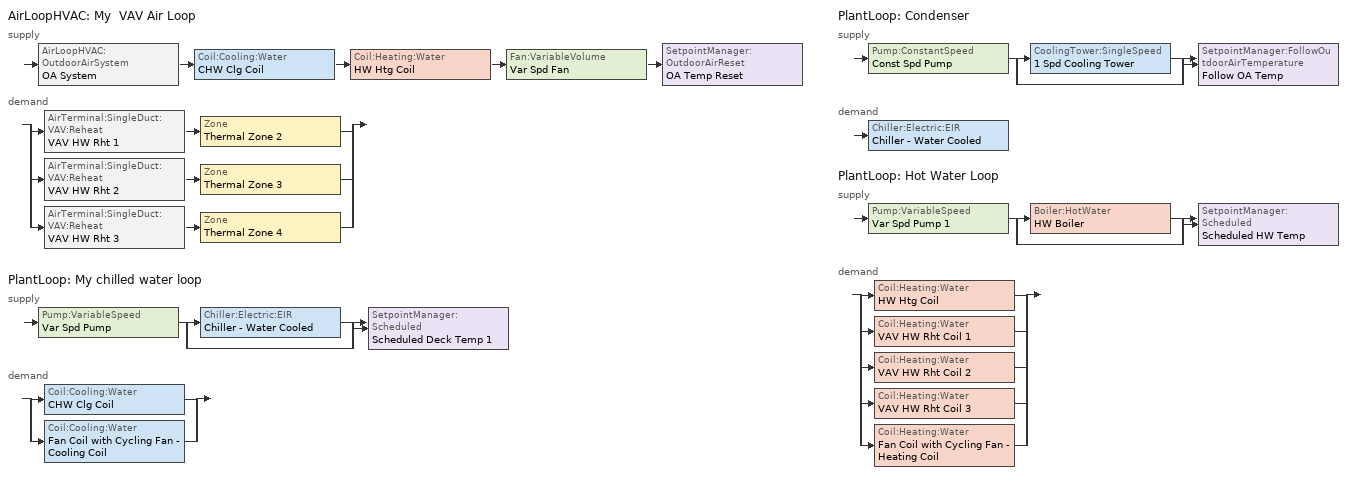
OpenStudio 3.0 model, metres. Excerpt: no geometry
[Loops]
AirLoopHVAC 'My  VAV Air Loop'
 supply: AirLoopHVAC:OutdoorAirSystem 'OA System' > Coil:Cooling:Water 'CHW Clg Coil' > Coil:Heating:Water 'HW Htg Coil' > Fan:VariableVolume 'Var Spd Fan' > SetpointManager:OutdoorAirReset 'OA Temp Reset'
 demand: split
  | AirTerminal:SingleDuct:VAV:Reheat 'VAV HW Rht 1' > Zone 'Thermal Zone 2'
  | AirTerminal:SingleDuct:VAV:Reheat 'VAV HW Rht 2' > Zone 'Thermal Zone 3'
  | AirTerminal:SingleDuct:VAV:Reheat 'VAV HW Rht 3' > Zone 'Thermal Zone 4'
PlantLoop 'My chilled water loop'
 supply: Pump:VariableSpeed 'Var Spd Pump' > split
  | Chiller:Electric:EIR 'Chiller - Water Cooled'
  | bypass
  join > SetpointManager:Scheduled 'Scheduled Deck Temp 1'
 demand: split
  | Coil:Cooling:Water 'CHW Clg Coil'
  | Coil:Cooling:Water 'Fan Coil with Cycling Fan - Cooling Coil'
PlantLoop 'Condenser'
 supply: Pump:ConstantSpeed 'Const Spd Pump' > split
  | CoolingTower:SingleSpeed '1 Spd Cooling Tower'
  | bypass
  join > SetpointManager:FollowOutdoorAirTemperature 'Follow OA Temp'
 demand: Chiller:Electric:EIR 'Chiller - Water Cooled'
PlantLoop 'Hot Water Loop'
 supply: Pump:VariableSpeed 'Var Spd Pump 1' > split
  | Boiler:HotWater 'HW Boiler'
  | bypass
  join > SetpointManager:Scheduled 'Scheduled HW Temp'
 demand: split
  | Coil:Heating:Water 'HW Htg Coil'
  | Coil:Heating:Water 'VAV HW Rht Coil 1'
  | Coil:Heating:Water 'VAV HW Rht Coil 2'
  | Coil:Heating:Water 'VAV HW Rht Coil 3'
  | Coil:Heating:Water 'Fan Coil with Cycling Fan - Heating Coil'
[SizingPeriod:DesignDay] Daily Dry-Bulb Temperature Range {deltaC}=15.2; Barometric Pressure {Pa}=81198; Wind Speed {m/s}=4.9; Wind Direction {deg}=0; Sky Clearness=0; Rain Indicator=0; Snow Indicator=0; Day of Month=21; Month=7; Day Type=SummerDesignDay; Daylight Saving Time Indicator=0; Dry-Bulb Temperature Range Modifier Type=DefaultMultipliers; Solar Model Indicator=ASHRAETau; ASHRAE Taub=0.424; ASHRAE Taud=2.025
Name | Maximum Dry-Bulb Temperature {C} | Humidity Indicating Conditions at Maximum Dry-Bulb | Humidity Indicating Type
Denver Centennial  Golden   N Ann Clg .4% Condns WB=>MDB | 27.3 | 18.4 | Wetbulb
Denver Centennial  Golden   N Ann Clg .4% Condns DP=>MDB | 20.2 | 16.1 | Dewpoint
Denver Centennial  Golden   N Ann Clg .4% Condns Enth=>MDB | 27.3 | 59700 | Enthalpy
[Sizing:Zone] Zone Cooling Design Supply Air Temperature Input Method=SupplyAirTemperature; Zone Cooling Design Supply Air Temperature {C}=14; Zone Cooling Design Supply Air Temperature Difference {deltaC}=11.11; Zone Heating Design Supply Air Temperature Input Method=SupplyAirTemperature; Zone Heating Design Supply Air Temperature {C}=40; Zone Heating Design Supply Air Temperature Difference {deltaC}=11.11; Zone Cooling Design Supply Air Humidity Ratio {kg-H2O/kg-air}=0.0085; Zone Heating Design Supply Air Humidity Ratio {kg-H2O/kg-air}=0.008; Cooling Design Air Flow Method=DesignDay; Heating Design Air Flow Method=DesignDay; Account for Dedicated Outdoor Air System=No; Dedicated Outdoor Air System Control Strategy=NeutralSupplyAir; Dedicated Outdoor Air Low Setpoint Temperature for Design {C}=autosize; Dedicated Outdoor Air High Setpoint Temperature for Design {C}=autosize
Thermal Zone 3; Thermal Zone 1; Thermal Zone 4; Thermal Zone 2
[Zone equipment]
Thermal Zone 3: VAV HW Rht 2
Thermal Zone 1: Fan Coil with Cycling Fan
Thermal Zone 4: VAV HW Rht 3
Thermal Zone 2: VAV HW Rht 1
[AirLoopHVAC]
My  VAV Air Loop: Availability Schedule=Always On Discrete; Design Supply Air Flow Rate {m3/s}=AutoSize
[Sizing:System]
My  VAV Air Loop: Type of Load to Size On=Sensible; Design Outdoor Air Flow Rate {m3/s}=Autosize; Central Heating Maximum System Air Flow Ratio=0.3; Preheat Design Temperature {C}=7; Preheat Design Humidity Ratio {kg-H2O/kg-Air}=0.008; Precool Design Temperature {C}=12.8; Precool Design Humidity Ratio {kg-H2O/kg-Air}=0.008; Central Cooling Design Supply Air Temperature {C}=12.8; Central Heating Design Supply Air Temperature {C}=16.7; Sizing Option=NonCoincident; 100% Outdoor Air in Cooling=Yes; 100% Outdoor Air in Heating=Yes; Central Cooling Design Supply Air Humidity Ratio {kg-H2O/kg-Air}=0.0085; Central Heating Design Supply Air Humidity Ratio {kg-H2O/kg-Air}=0.008; Cooling Design Air Flow Method=DesignDay; Cooling Design Air Flow Rate {m3/s}=0; Heating Design Air Flow Method=DesignDay; Heating Design Air Flow Rate {m3/s}=0; System Outdoor Air Method=ZoneSum; Zone Maximum Outdoor Air Fraction=1; Cooling Supply Air Flow Rate Per Floor Area {m3/s-m2}=0.00996765; Cooling Fraction of Autosized Cooling Supply Air Flow Rate=1; Cooling Supply Air Flow Rate Per Unit Cooling Capacity {m3/s-W}=3.94755e-05; Heating Supply Air Flow Rate Per Floor Area {m3/s-m2}=0.00996765; Heating Fraction of Autosized Heating Supply Air Flow Rate=1; Heating Fraction of Autosized Cooling Supply Air Flow Rate=1; Heating Supply Air Flow Rate Per Unit Heating Capacity {m3/s-W}=3.15882e-05; Cooling Design Capacity Method=CoolingDesignCapacity; Cooling Design Capacity {W}=autosize; Cooling Design Capacity Per Floor Area {W/m2}=234.7; Fraction of Autosized Cooling Design Capacity=1; Heating Design Capacity Method=HeatingDesignCapacity; Heating Design Capacity {W}=autosize; Heating Design Capacity Per Floor Area {W/m2}=157; Fraction of Autosized Heating Design Capacity=1; Central Cooling Capacity Control Method=OnOff
[AirLoopHVAC:OutdoorAirSystem]
OA System: Controller=Outdoor Air Controller
[Controller:OutdoorAir]
Outdoor Air Controller: Minimum Outdoor Air Flow Rate {m3/s}=Autosize; Maximum Outdoor Air Flow Rate {m3/s}=Autosize; Economizer Control Type=NoEconomizer; Economizer Control Action Type=ModulateFlow; Economizer Maximum Limit Dry-Bulb Temperature {C}=28; Economizer Maximum Limit Enthalpy {J/kg}=64000; Economizer Minimum Limit Dry-Bulb Temperature {C}=-100; Lockout Type=NoLockout; Minimum Limit Type=FixedMinimum; Controller Mechanical Ventilation=Controller Mechanical Ventilation 1; High Humidity Control=No; Heat Recovery Bypass Control Type=BypassWhenOAFlowGreaterThanMinimum
[Controller:MechanicalVentilation]
Controller Mechanical Ventilation 1: Availability Schedule=Always On Discrete hvac_library; System Outdoor Air Method=ZoneSum
[Coil:Cooling:Water] Availability Schedule=Always On Discrete hvac_library
CHW Clg Coil; Fan Coil with Cycling Fan - Cooling Coil
[Coil:Heating:Water] Availability Schedule=Always On Discrete hvac_library
HW Htg Coil; VAV HW Rht Coil 1; VAV HW Rht Coil 2; VAV HW Rht Coil 3; Fan Coil with Cycling Fan - Heating Coil
[Fan:VariableVolume]
Var Spd Fan: Availability Schedule=Always On Discrete hvac_library; Fan Efficiency=0.6045; Pressure Rise {Pa}=1017.592; Maximum Flow Rate {m3/s}=Autosize; Fan Power Minimum Flow Rate Input Method=FixedFlowRate; Fan Power Minimum Flow Fraction=0; Fan Power Minimum Air Flow Rate {m3/s}=0; Motor Efficiency=0.93; Motor In Airstream Fraction=1; Fan Power Coefficient 1=0.0407599; Fan Power Coefficient 2=0.088045; Fan Power Coefficient 3=-0.0729261; Fan Power Coefficient 4=0.94374; Fan Power Coefficient 5=0
[PlantLoop] Glycol Concentration=0; Plant Loop Volume {m3}=Autocalculate; Load Distribution Scheme=Optimal
Name | Fluid Type
My chilled water loop; Condenser
Hot Water Loop | Water
[Sizing:Plant] Sizing Option=NonCoincident; Zone Timesteps in Averaging Window=1; Coincident Sizing Factor Mode=None
Name | Loop Type | Design Loop Exit Temperature {C} | Loop Design Temperature Difference {deltaC}
My chilled water loop | Cooling | 6.66667 | 6.66667
Condenser | Condenser | 29.4444 | 5.55556
Hot Water Loop | Heating | 60 | 11.1111
[Pump:VariableSpeed] Skin Loss Radiative Fraction=0.5; Design Power Sizing Method=PowerPerFlowPerPressure; Design Electric Power per Unit Flow Rate {W/(m3/s)}=348701.1; Design Shaft Power per Unit Flow Rate per Unit Head {W-s/m3-Pa}=1.28205; Design Minimum Flow Rate Fraction=0
Var Spd Pump; Var Spd Pump 1
[Chiller:Electric:EIR]
Chiller - Water Cooled: Reference Capacity {W}=Autosize; Reference COP {W/W}=5.5; Reference Chilled Water Flow Rate {m3/s}=Autosize; Cooling Capacity Function of Temperature Curve=Water Cooled Chiller CCFofT; Electric Input to Cooling Output Ratio Function of Temperature Curve=Water Cooled Chiller EItoCoolingOutputRatioFofT; Electric Input to Cooling Output Ratio Function of Part Load Ratio Curve=Water Cooled Chiller EItoCoolingOutputRatioFofPLR; Condenser Type=WaterCooled; Design Heat Recovery Water Flow Rate {m3/s}=Autosize; Sizing Factor=1; Basin Heater Capacity {W/K}=0; Basin Heater Setpoint Temperature {C}=10; Condenser Heat Recovery Relative Capacity Fraction=1
[SetpointManager:Scheduled] Control Variable=Temperature
Name | Schedule
Scheduled Deck Temp 1 | 44
Scheduled HW Temp | 140
[Controller:WaterCoil] Minimum Actuated Flow {m3/s}=0
Name | Water Coil | Action
Controller Water Coil 1 | CHW Clg Coil | Reverse
Controller Water Coil 2 | HW Htg Coil | Normal
[Pump:ConstantSpeed]
Const Spd Pump: Rated Flow Rate {m3/s}=autosize; Rated Pump Head {Pa}=179352; Rated Power Consumption {W}=autosize; Motor Efficiency=0.9; Fraction of Motor Inefficiencies to Fluid Stream=0; Pump Control Type=Intermittent; Design Power Sizing Method=PowerPerFlowPerPressure; Design Electric Power per Unit Flow Rate {W/(m3/s)}=348701.1; Design Shaft Power per Unit Flow Rate per Unit Head {W-s/m3-Pa}=1.28205
[CoolingTower:SingleSpeed]
1 Spd Cooling Tower: Design Water Flow Rate {m3/s}=autosize; Design Air Flow Rate {m3/s}=autosize; Fan Power at Design Air Flow Rate {W}=autosize; U-Factor Times Area Value at Design Air Flow Rate {W/K}=autosize; Air Flow Rate in Free Convection Regime {m3/s}=autosize; U-Factor Times Area Value at Free Convection Air Flow Rate {W/K}=autosize; Performance Input Method=UFactorTimesAreaAndDesignWaterFlowRate; Free Convection Capacity {W}=0; Basin Heater Capacity {W/K}=0; Evaporation Loss Mode=LossFactor; Evaporation Loss Factor {percent/K}=0.2; Drift Loss Percent {percent}=0.008; Blowdown Calculation Mode=ConcentrationRatio; Blowdown Concentration Ratio=3; Capacity Control=FanCycling; Number of Cells=1; Cell Control=MinimalCell; Cell Minimum  Water Flow Rate Fraction=0.33; Cell Maximum Water Flow Rate Fraction=2.5; Sizing Factor=1; Free Convection Air Flow Rate Sizing Factor=0.1; Free Convection U-Factor Times Area Value Sizing Factor=0.1; Heat Rejection Capacity and Nominal Capacity Sizing Ratio=1.25; Free Convection Nominal Capacity Sizing Factor=0.1; Design Inlet Air Dry-Bulb Temperature {C}=35; Design Inlet Air Wet-Bulb Temperature {C}=25.6; Design Approach Temperature {deltaC}=Autosize; Design Range Temperature {deltaC}=Autosize
[SetpointManager:FollowOutdoorAirTemperature]
Follow OA Temp: Control Variable=Temperature; Reference Temperature Type=OutdoorAirWetBulb; Offset Temperature Difference {deltaC}=2.22222; Maximum Setpoint Temperature {C}=35; Minimum Setpoint Temperature {C}=21.1111
[Boiler:HotWater]
HW Boiler: Efficiency Curve Temperature Evaluation Variable=LeavingBoiler; Normalized Boiler Efficiency Curve=Boiler Efficiency; Water Outlet Upper Temperature Limit {C}=99; Boiler Flow Mode=NotModulated; Parasitic Electric Load {W}=0; Sizing Factor=1
[AirTerminal:SingleDuct:VAV:Reheat] Availability Schedule=Always On Discrete hvac_library; Maximum Air Flow Rate {m3/s}=Autosize; Zone Minimum Air Flow Input Method=Constant; Constant Minimum Air Flow Fraction=0.3; Fixed Minimum Air Flow Rate {m3/s}=0; Maximum Hot Water or Steam Flow Rate {m3/s}=Autosize; Minimum Hot Water or Steam Flow Rate {m3/s}=0; Convergence Tolerance=0.001; Damper Heating Action=Normal; Maximum Flow per Zone Floor Area During Reheat {m3/s-m2}=AutoSize; Maximum Flow Fraction During Reheat=AutoSize; Maximum Reheat Air Temperature {C}=35; Control For Outdoor Air=No
Name | Reheat Coil
VAV HW Rht 1 | VAV HW Rht Coil 1
VAV HW Rht 2 | VAV HW Rht Coil 2
VAV HW Rht 3 | VAV HW Rht Coil 3
[ZoneHVAC:FourPipeFanCoil]
Fan Coil with Cycling Fan: Availability Schedule=Always On Discrete hvac_library; Capacity Control Method=CyclingFan; Maximum Supply Air Flow Rate {m3/s}=autosize; Maximum Outdoor Air Flow Rate {m3/s}=autosize; Supply Air Fan=Fan Coil with Cycling Fan - Fan; Cooling Coil=Fan Coil with Cycling Fan - Cooling Coil; Maximum Cold Water Flow Rate {m3/s}=autosize; Heating Coil=Fan Coil with Cycling Fan - Heating Coil; Maximum Hot Water Flow Rate {m3/s}=autosize; Minimum Supply Air Temperature in Cooling Mode {C}=Autosize; Maximum Supply Air Temperature in Heating Mode {C}=Autosize
[Fan:OnOff]
Fan Coil with Cycling Fan - Fan: Availability Schedule=Always On Discrete hvac_library; Fan Total Efficiency=0.6; Pressure Rise {Pa}=300; Maximum Flow Rate {m3/s}=autosize; Motor Efficiency=0.8; Motor In Airstream Fraction=1; Fan Power Ratio Function of Speed Ratio Curve=Fan On Off Power Curve 12; Fan Efficiency Ratio Function of Speed Ratio Curve=Fan On Off Efficiency Curve 12
[SetpointManager:OutdoorAirReset]
OA Temp Reset: Control Variable=Temperature; Setpoint at Outdoor Low Temperature {C}=17; Outdoor Low Temperature {C}=10; Setpoint at Outdoor High Temperature {C}=13; Outdoor High Temperature {C}=24
[Schedule:Ruleset]
Name | Default Day Schedule
44 | Schedule Day 1
140 | Schedule Day 2
[Schedule:Day]
Schedule Day 1: 24, 0, 6.66667
Schedule Day 2: 24, 0, 60
[Schedule:Constant] Value=1
Always On Discrete; Always On Discrete hvac_library
[Curve:Biquadratic]
Name | Coefficient1 Constant | Coefficient2 x | Coefficient3 x**2 | Coefficient4 y | Coefficient5 y**2 | Coefficient6 x*y | Minimum Value of x | Maximum Value of x | Minimum Value of y | Maximum Value of y
Water Cooled Chiller CCFofT | 0.258 | 0.0389 | -0.000217 | 0.0469 | -0.000943 | -0.000343 | 5 | 10 | 24 | 35
Water Cooled Chiller EItoCoolingOutputRatioFofT | 0.934 | -0.0582 | 0.0045 | 0.00243 | 0.000486 | -0.00122 | 5 | 10 | 24 | 35
Boiler Efficiency | 1 | 0 | 0 | 0 | 0 | 0 | 0 | 1 | 0 | 1
[Curve:Quadratic]
Water Cooled Chiller EItoCoolingOutputRatioFofPLR: Coefficient1 Constant=0.222903; Coefficient2 x=0.313387; Coefficient3 x**2=0.46371; Minimum Value of x=0; Maximum Value of x=1
[Curve:Exponent]
Fan On Off Power Curve 12: Coefficient1 Constant=1; Coefficient2 Constant=0; Coefficient3 Constant=0; Minimum Value of x=0; Maximum Value of x=1
[Curve:Cubic]
Fan On Off Efficiency Curve 12: Coefficient1 Constant=1; Coefficient2 x=0; Coefficient3 x**2=0; Coefficient4 x**3=0; Minimum Value of x=0; Maximum Value of x=1
